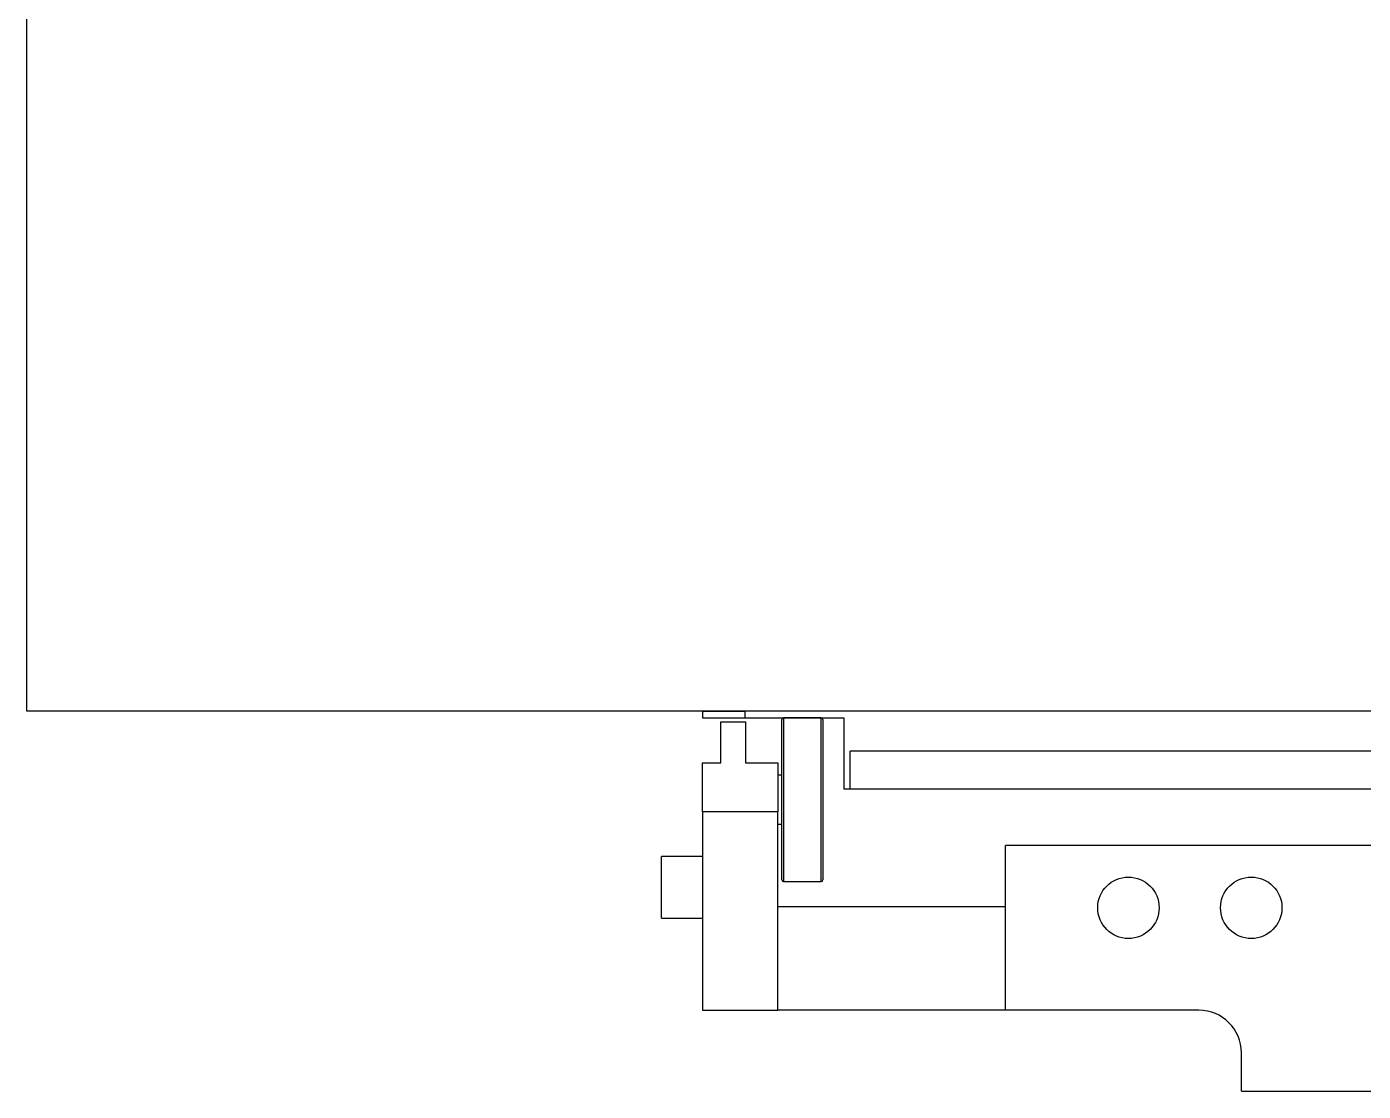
# Model space of a CAD drawing. Header units: millimetres. Extents: x 1221 to 3946, y 1119 to 5234.
# Drawn here: x 2488.4 to 2651.5, y 2319.5 to 2449.5 of the extents above; entities that cross this region are included whole.
import ezdxf

# ---------------------------------------------------------------- set-up
doc = ezdxf.new("R2010")
doc.units = ezdxf.units.MM
for name, color, linetype, true_color in [('PK24-SYS-ROOM', 8, 'Continuous', 0x808080), ('PK24E-COMP-PALLET', 132, 'Continuous', 0x00b7c8), ('PK24E-SYS-LIFT', 31, 'Continuous', 0xffcc5a)]:
    doc.layers.add(name, color=color, linetype=linetype, true_color=true_color)

# ---------------------------------------------------------------- blocks, each defined once
blk = doc.blocks.new('PALLET--NOCAR-SIDE-COMP-PKE24')
at = {"layer": 'PK24E-COMP-PALLET'}
for p, q in [((-267.5, 0), (-267.5, -0.8)), ((-267.5, 0), (-262.27, 0)), ((-262.27, -0.8), (-262.27, 0)), ((262.27, 0), (-262.27, 0)), ((-267.5, -0.8), (-262.27, -0.8)), ((-262.27, -0.8), (-250.25, -0.8)), ((-250.25, -0.8), (-250.25, -9.5)), ((249.45, -4.9), (-249.45, -4.9)), ((-249.45, -9.5), (-249.45, -4.9)), ((-249.45, -9.5), (-250.25, -9.5)), ((249.45, -9.5), (-249.45, -9.5))]:
    blk.add_line(p, q, dxfattribs=at)
blk = doc.blocks.new('ELIFTTT-TT--SIDE-COMP-PKE24')
at = {"layer": 'PK24E-SYS-LIFT'}
for p, q in [((-265.25, -6.3), (-265.25, -1.3)), ((-265.25, -1.3), (-262.25, -1.3)), ((-262.25, -1.3), (-262.25, -6.3)), ((-257.8, -20.6), (-257.8, -1)), ((-253, -0.8), (-257.6, -0.8)), ((-257.6, -0.8), (-257.6, -20.8)), ((-253, -20.8), (-253, -0.8)), ((-252.8, -1), (-252.8, -20.6)), ((-267.5, -6.3), (-265.25, -6.3)), ((-267.5, -12.3), (-267.5, -6.3)), ((-262.25, -6.3), (-258.3, -6.3)), ((-258.3, -6.3), (-258.3, -12.3)), ((-257.8, -7.8), (-258.3, -7.8)), ((-258.3, -12.3), (-267.5, -12.3)), ((-267.5, -12.3), (-267.5, -36.5)), ((-258.3, -36.5), (-258.3, -12.3)), ((-258.3, -13.8), (-257.8, -13.8)), ((-267.5, -17.75), (-272.5, -17.75)), ((-272.5, -21.5), (-272.5, -17.75)), ((230.5, -16.4), (-230.5, -16.4)), ((-230.5, -36.5), (-230.5, -16.4)), ((-257.6, -20.8), (-253, -20.8)), ((-272.5, -25.25), (-272.5, -21.5)), ((-230.5, -23.9), (-258.3, -23.9)), ((-272.5, -25.25), (-267.5, -25.25)), ((-267.5, -36.5), (-258.3, -36.5)), ((-230.5, -36.5), (-258.3, -36.5)), ((-206.9, -36.5), (-230.5, -36.5)), ((-201.7, -46.4), (-201.7, -41.7)), ((-201.7, -46.4), (-68.85, -46.4))]:
    blk.add_line(p, q, dxfattribs=at)
for centre in [(-215.5, -24), (-200.5, -24)]:
    blk.add_circle(centre, 3.75, dxfattribs=at)
for centre, radius, start, end in [((-257.6, -1), 0.2, 90, 180), ((-253, -1), 0.2, 0, 90), ((-257.6, -20.6), 0.2, 180, 270), ((-253, -20.6), 0.2, 270, 0), ((-206.9, -41.7), 5.2, 0, 90)]:
    blk.add_arc(centre, radius, start, end, dxfattribs=at)
blk = doc.blocks.new('ELIFTTT--90-BACK-COMP-PKE24')
blk.add_blockref('ELIFTTT-TT--SIDE-COMP-PKE24', (0, 0))
blk = doc.blocks.new('ELIFTTT--90-BACK-SYS-PKE24')
blk.add_blockref('PALLET--NOCAR-SIDE-COMP-PKE24', (0, 0))
blk.add_blockref('ELIFTTT--90-BACK-COMP-PKE24', (0, 0))
blk = doc.blocks.new('*U22')
blk.add_blockref('ELIFTTT--90-BACK-SYS-PKE24', (0, 0))
blk = doc.blocks.new('ROOM-1DOOR--SIDE-SYS-PK24')
at = {"layer": 'PK24-SYS-ROOM'}
blk.add_lwpolyline([(-350, 0), (350, 0), (350, 260), (-350, 260)], close=True, dxfattribs=at)

msp = doc.modelspace()

# ---------------------------------------------------------------- block references
at = {"color": 1}
msp.add_blockref('*U22', (2838.36, 2365.92, 9.1), dxfattribs=at)

# ---------------------------------------------------------------- next in the draw order: block references
at = {"color": 1, "xscale": -1}
msp.add_blockref('ROOM-1DOOR--SIDE-SYS-PK24', (2838.36, 2365.92, 9.1), dxfattribs=at)

doc.saveas('drawing.dxf')
